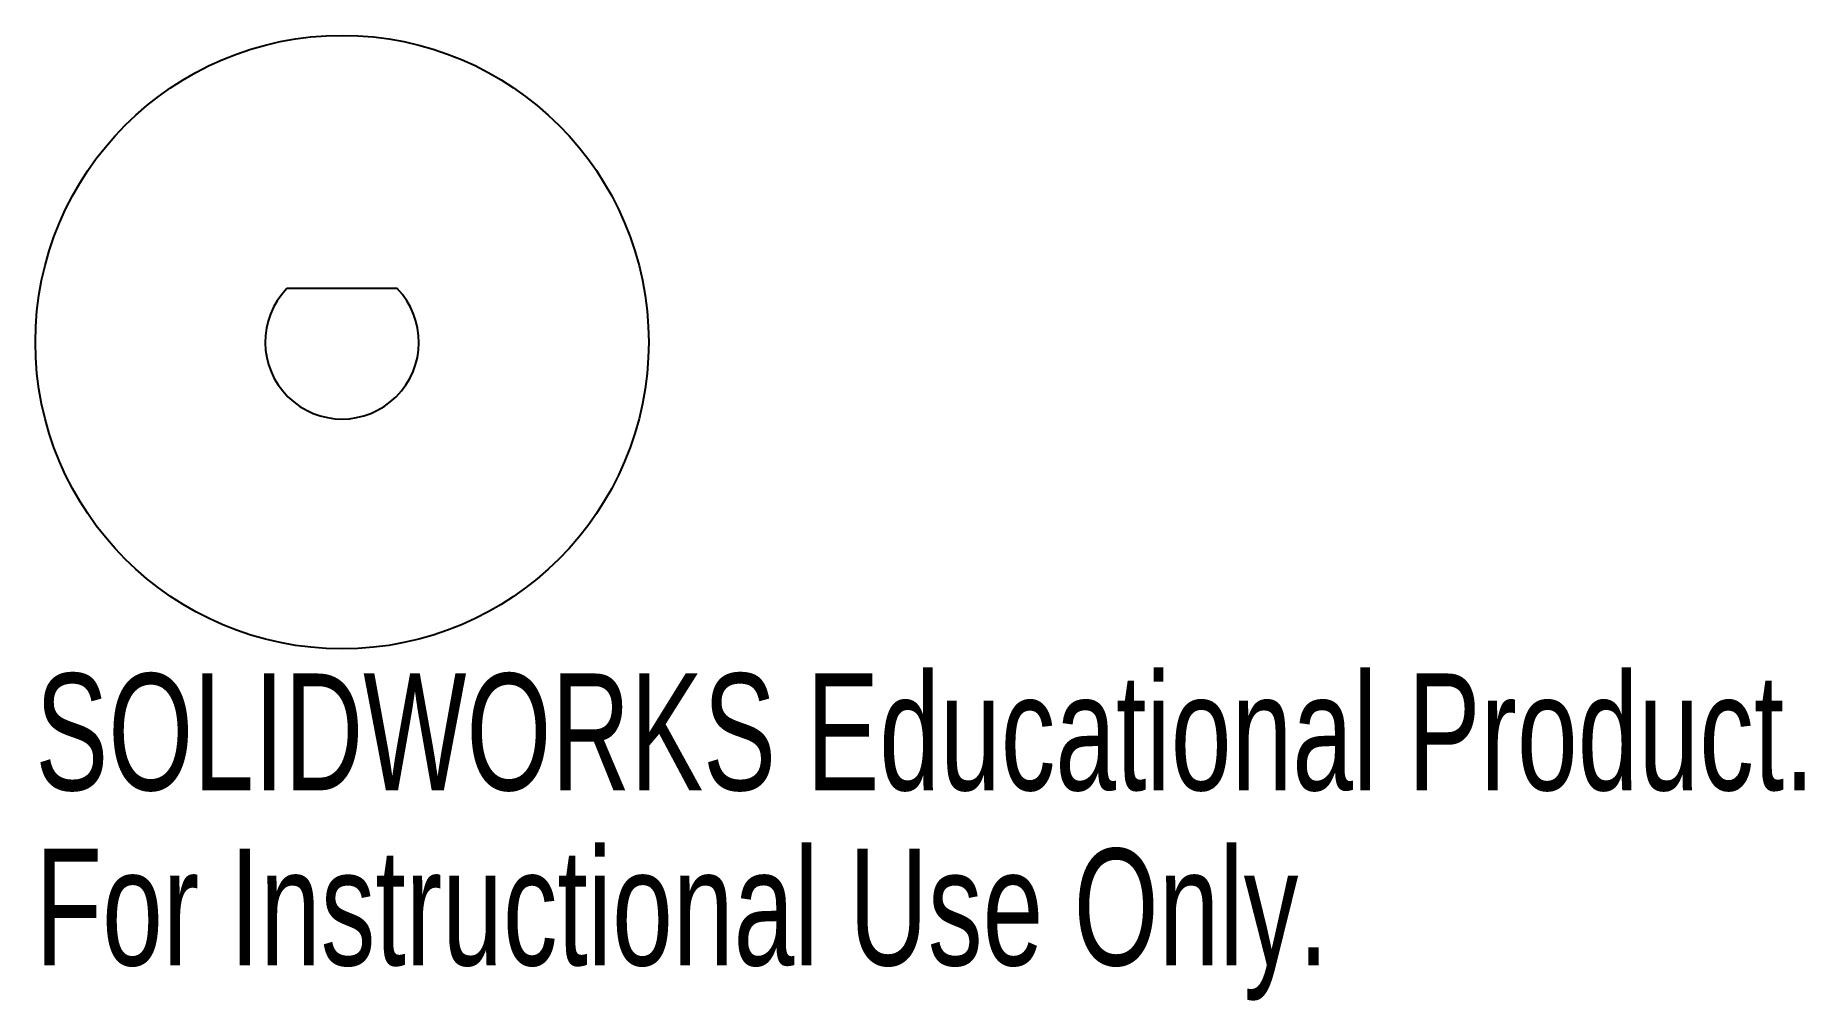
# Model space of a CAD drawing. Header units: inches. Extents: x -0.5 to 2.38, y -1.07 to 0.5.
import ezdxf

# ---------------------------------------------------------------- set-up
doc = ezdxf.new("R2010")
doc.units = ezdxf.units.IN
doc.header["$MEASUREMENT"] = 0
doc.styles.add('SLDTEXTSTYLE0', font='TXT', dxfattribs={"width": 0.7})

msp = doc.modelspace()

# ---------------------------------------------------------------- linework, layer by layer
at = {"color": 7, "linetype": 'Continuous', "lineweight": 25}
msp.add_line((0.0899, 0.0872), (-0.0899, 0.0872), dxfattribs=at)
msp.add_circle((0, 0), 0.5, dxfattribs=at)
msp.add_arc((0, 0), 0.1253, 135.8446, 44.1554, dxfattribs=at)

# ---------------------------------------------------------------- texts
at = {"color": 7, "linetype": 'Continuous', "char_height": 0.1903, "attachment_point": 1, "style": 'SLDTEXTSTYLE0'}
for s, insert in [('SOLIDWORKS Educational Product.', (-0.5, -0.5401)), ('For Instructional Use Only.', (-0.5, -0.8256))]:
    msp.add_mtext(s, dxfattribs=dict(at, insert=insert))

doc.saveas('drawing.dxf')
